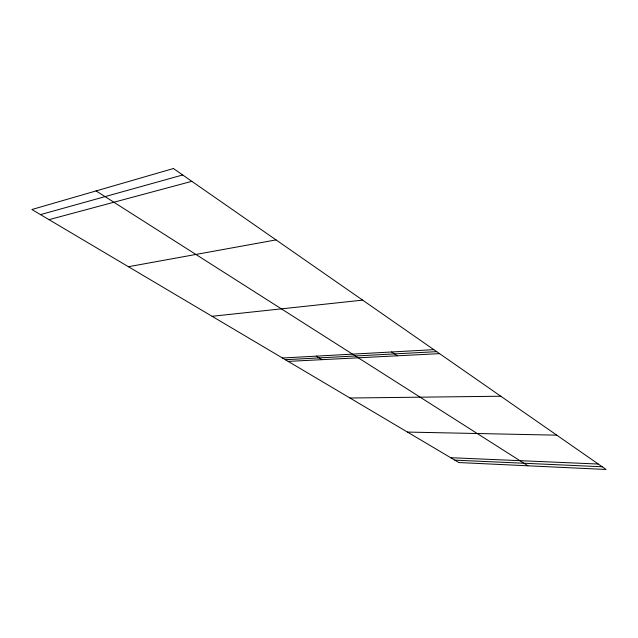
<?xml version="1.0" encoding="UTF-8"?>
<svg xmlns="http://www.w3.org/2000/svg" width="638" height="638" viewBox="0 0 638 638"><rect width="100%" height="100%" fill="white"/><g stroke="black" fill="none" stroke-linecap="round" stroke-linejoin="round"><path stroke-width="0.96" d="M40.505 214.615L182.691 174.971M48.998 219.655L191.823 181.328M128.413 266.716L276.031 239.896M212.087 316.296L362.639 300.131M282.459 358.006L433.84 349.656M285.322 359.704L436.711 351.658M288.177 361.395L439.566 353.643M349.967 398.008L500.79 396.23M407.443 432.07L556.775 435.164M450.683 457.701L598.292 464.041M454.798 460.134L602.216 466.769M316.233 356.14L321.975 359.665M96.099 190.922L527.945 465.796M391.612 351.985L397.362 355.805M173.424 168.528L31.9 209.519L458.874 462.55L606.1 469.472L173.424 168.528"/></g></svg>
